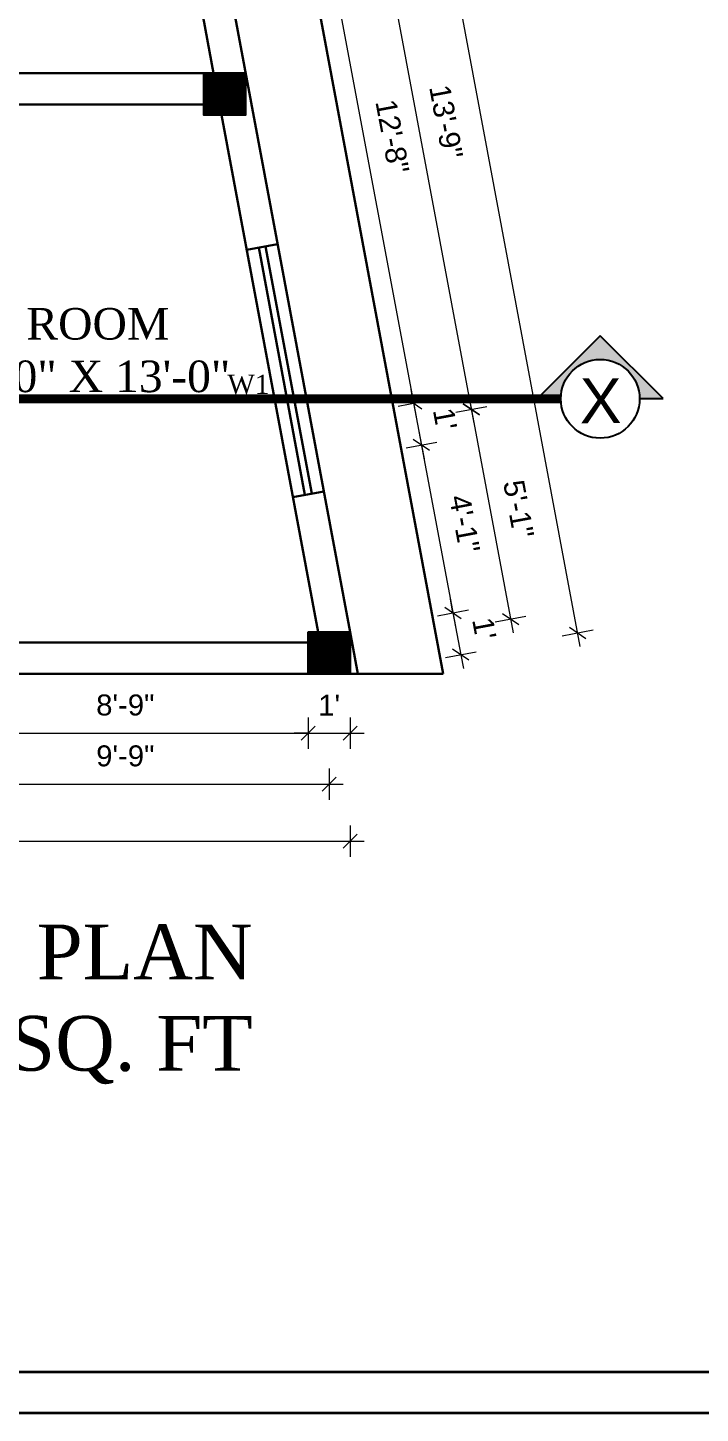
# Model space of a CAD drawing. Header units: inches. Extents: x 45643 to 78083, y -17830 to -3084.
# Drawn here: x 61032.5 to 61225, y -6776.9 to -6380.3 of the extents above; entities that cross this region are included whole.
import ezdxf

# ---------------------------------------------------------------- set-up
doc = ezdxf.new("R2010")
doc.units = ezdxf.units.IN
doc.header["$MEASUREMENT"] = 0
doc.linetypes.add('ACAD_ISO10W100', pattern=[18.5, 12, -3, 0.5, -3])
for name, color, linetype, lineweight in [('A_Title Text', 105, 'Continuous', 60), ('ELEVATION', 6, 'Continuous', 30), ('hatch', 30, 'Continuous', 5), ('Text', 7, 'Continuous', 9)]:
    doc.layers.add(name, color=color, linetype=linetype, lineweight=lineweight)
doc.layers.add('AG-DIAGRAM', color=7, linetype='Continuous', true_color=0xfecc66)
doc.layers.add('DIM', color=5, linetype='Continuous')
doc.layers.add('Normal Wall', color=7, linetype='Continuous', lineweight=35, true_color=0xffaf89)
doc.styles.add('Arial', font='arial.ttf')
doc.styles.get("Standard").update_dxf_attribs({"font": 'times.ttf'})
doc.styles.add('text-arial', font='arial.ttf', dxfattribs={"width": 0.95})
doc.dimstyles.new('Sudeep', dxfattribs={"dimtxt": 6, "dimasz": 4, "dimexe": 4.5, "dimexo": 4.5, "dimgap": 5, "dimtad": 1, "dimdec": 0, "dimlunit": 4, "dimtxsty": 'Arial', "dimblk": 'OBLIQUE', "dimcen": 250, "dimdle": 4, "dimclrd": 86, "dimclre": 5, "dimclrt": 1, "dimadec": 0, "dimazin": 0, "dimtfac": 1, "dimtdec": 0, "dimtix": 1, "dimtmove": 1, "dimatfit": 3, "dimldrblk": 'OBLIQUE', "dimfxl": 4.5, "dimfxlon": 1, "dimfrac": 2, "dimlwd": 15, "dimlwe": 13, "dimarcsym": 0})

# ---------------------------------------------------------------- blocks, each defined once
blk = doc.blocks.new('SECTION-TAG')
at = {"layer": 'hatch'}
h = blk.add_hatch(color=256, dxfattribs=at)
h.dxf.hatch_style = 1
h.paths.add_polyline_path([(0.2203, 0), (0.3522, 0), (0, 0.3522), (-0.3522, 0), (-0.2203, 0, -1)])
at = {"layer": 'AG-DIAGRAM'}
for p, q in [((0, 0.3522), (-0.3522, 0)), ((0.3522, 0), (0, 0.3522)), ((-0.3522, 0), (-0.2203, 0)), ((0.2203, 0), (0.3522, 0))]:
    blk.add_line(p, q, dxfattribs=at)
blk.add_circle((0, 0), 0.2203, dxfattribs=at)
blk = doc.blocks.new('_Oblique')
at = {"color": 0, "linetype": 'ByBlock', "lineweight": -2}
blk.add_line((-0.5, -0.5), (0.5, 0.5), dxfattribs=at)
blk = doc.blocks.new('*D891')
at = {"layer": 'A_Title Text', "color": 5, "lineweight": 13, "transparency": 16777216}
for p, q in [((61008.05, -6577.73), (61008.05, -6586.73)), ((61112.77, -6577.73), (61112.77, -6586.73))]:
    blk.add_line(p, q, dxfattribs=at)
at = {"layer": 'A_Title Text', "color": 86, "lineweight": 15, "transparency": 16777216}
blk.add_line((61004.05, -6582.23), (61116.77, -6582.23), dxfattribs=at)
at = {"layer": 'Defpoints', "color": 0, "transparency": 16777216}
for p in [(61008.05, -6565.25), (61112.77, -6565.25), (61112.77, -6582.23)]:
    blk.add_point(p, dxfattribs=at)
at = {"layer": 'A_Title Text', "color": 86, "lineweight": 15, "transparency": 16777216, "xscale": 4, "yscale": 4, "zscale": 4, "rotation": 180}
blk.add_blockref('_Oblique', (61008.05, -6582.23), dxfattribs=at)
at = {"layer": 'A_Title Text', "color": 86, "lineweight": 15, "transparency": 16777216, "xscale": 4, "yscale": 4, "zscale": 4}
blk.add_blockref('_Oblique', (61112.77, -6582.23), dxfattribs=at)
at = {"layer": 'A_Title Text', "color": 1, "transparency": 16777216, "insert": (61060.41, -6574.17), "char_height": 6, "attachment_point": 5, "style": 'Arial'}
blk.add_mtext('8\'-9"', dxfattribs=at)
blk = doc.blocks.new('*D892')
at = {"layer": 'A_Title Text', "color": 5, "lineweight": 13, "transparency": 16777216}
for p, q in [((61112.77, -6577.73), (61112.77, -6586.73)), ((61124.77, -6577.73), (61124.77, -6586.73))]:
    blk.add_line(p, q, dxfattribs=at)
at = {"layer": 'A_Title Text', "color": 86, "lineweight": 15, "transparency": 16777216}
for p, q in [((61112.77, -6582.23), (61108.77, -6582.23)), ((61112.77, -6582.23), (61124.77, -6582.23)), ((61124.77, -6582.23), (61128.77, -6582.23))]:
    blk.add_line(p, q, dxfattribs=at)
at = {"layer": 'Defpoints', "color": 0, "transparency": 16777216}
for p in [(61112.77, -6565.25), (61124.77, -6565.25), (61124.77, -6582.23)]:
    blk.add_point(p, dxfattribs=at)
at = {"layer": 'A_Title Text', "color": 86, "lineweight": 15, "transparency": 16777216, "xscale": 4, "yscale": 4, "zscale": 4}
blk.add_blockref('_Oblique', (61112.77, -6582.23), dxfattribs=at)
at = {"layer": 'A_Title Text', "color": 86, "lineweight": 15, "transparency": 16777216, "xscale": 4, "yscale": 4, "zscale": 4, "rotation": 180}
blk.add_blockref('_Oblique', (61124.77, -6582.23), dxfattribs=at)
at = {"layer": 'A_Title Text', "color": 1, "transparency": 16777216, "insert": (61118.77, -6574.22), "char_height": 6, "attachment_point": 5, "style": 'Arial'}
blk.add_mtext("1'", dxfattribs=at)
blk = doc.blocks.new('*D893')
at = {"layer": 'A_Title Text', "color": 5, "lineweight": 13, "transparency": 16777216}
for p, q in [((61002.05, -6592.31), (61002.05, -6601.31)), ((61118.77, -6592.31), (61118.77, -6601.31))]:
    blk.add_line(p, q, dxfattribs=at)
at = {"layer": 'A_Title Text', "color": 86, "lineweight": 15, "transparency": 16777216}
blk.add_line((60998.05, -6596.81), (61122.77, -6596.81), dxfattribs=at)
at = {"layer": 'Defpoints', "color": 0, "transparency": 16777216}
for p in [(61002.05, -6499.25), (61118.77, -6559.25), (61118.77, -6596.81)]:
    blk.add_point(p, dxfattribs=at)
at = {"layer": 'A_Title Text', "color": 86, "lineweight": 15, "transparency": 16777216, "xscale": 4, "yscale": 4, "zscale": 4, "rotation": 180}
blk.add_blockref('_Oblique', (61002.05, -6596.81), dxfattribs=at)
at = {"layer": 'A_Title Text', "color": 86, "lineweight": 15, "transparency": 16777216, "xscale": 4, "yscale": 4, "zscale": 4}
blk.add_blockref('_Oblique', (61118.77, -6596.81), dxfattribs=at)
at = {"layer": 'A_Title Text', "color": 1, "transparency": 16777216, "insert": (61060.41, -6588.74), "char_height": 6, "attachment_point": 5, "style": 'Arial'}
blk.add_mtext('9\'-9"', dxfattribs=at)
blk = doc.blocks.new('*D862')
at = {"layer": 'A_Title Text', "color": 5, "lineweight": 13, "transparency": 16777216}
for p, q in [((60832.25, -6608.61), (60832.25, -6617.61)), ((61124.77, -6608.61), (61124.77, -6617.61))]:
    blk.add_line(p, q, dxfattribs=at)
at = {"layer": 'A_Title Text', "color": 86, "lineweight": 15, "transparency": 16777216}
blk.add_line((60828.25, -6613.11), (61128.77, -6613.11), dxfattribs=at)
at = {"layer": 'Defpoints', "color": 0, "transparency": 16777216}
for p in [(60832.25, -6505.25), (61124.77, -6565.25), (61124.77, -6613.11)]:
    blk.add_point(p, dxfattribs=at)
at = {"layer": 'A_Title Text', "color": 86, "lineweight": 15, "transparency": 16777216, "xscale": 4, "yscale": 4, "zscale": 4, "rotation": 180}
blk.add_blockref('_Oblique', (60832.25, -6613.11), dxfattribs=at)
at = {"layer": 'A_Title Text', "color": 86, "lineweight": 15, "transparency": 16777216, "xscale": 4, "yscale": 4, "zscale": 4}
blk.add_blockref('_Oblique', (61124.77, -6613.11), dxfattribs=at)
at = {"layer": 'A_Title Text', "color": 1, "transparency": 16777216, "insert": (60978.51, -6605.04), "char_height": 6, "attachment_point": 5, "style": 'Arial'}
blk.add_mtext('24\'-5"', dxfattribs=at)
blk = doc.blocks.new('*D879')
at = {"layer": 'A_Title Text', "color": 5, "lineweight": 13, "transparency": 16777216}
for p, q in [((61110.47, -6338.86), (61119.31, -6337.21)), ((61138.53, -6488.57), (61147.38, -6486.91))]:
    blk.add_line(p, q, dxfattribs=at)
at = {"layer": 'A_Title Text', "color": 86, "lineweight": 15, "transparency": 16777216}
blk.add_line((61114.15, -6334.1), (61143.69, -6491.67), dxfattribs=at)
at = {"layer": 'Defpoints', "color": 0, "transparency": 16777216}
for p in [(61085.55, -6343.53), (61142.96, -6487.74), (61113.55, -6493.25)]:
    blk.add_point(p, dxfattribs=at)
at = {"layer": 'A_Title Text', "color": 86, "lineweight": 15, "transparency": 16777216, "xscale": 4, "yscale": 4, "zscale": 4}
for p, rotation in [((61114.89, -6338.03), 100.6171471810467), ((61142.96, -6487.74), 280.6171471810467)]:
    blk.add_blockref('_Oblique', p, dxfattribs=dict(at, rotation=rotation))
at = {"layer": 'A_Title Text', "color": 1, "transparency": 16777216, "insert": (61136.85, -6411.4), "char_height": 6, "attachment_point": 5, "rotation": 280.6171, "style": 'Arial'}
blk.add_mtext('12\'-8"', dxfattribs=at)
blk = doc.blocks.new('*D880')
at = {"layer": 'A_Title Text', "color": 86, "lineweight": 15, "transparency": 16777216}
for p, q in [((61142.96, -6487.74), (61142.22, -6483.81)), ((61142.96, -6487.74), (61145.2, -6499.74)), ((61145.2, -6499.74), (61145.94, -6503.67))]:
    blk.add_line(p, q, dxfattribs=at)
at = {"layer": 'A_Title Text', "color": 5, "lineweight": 13, "transparency": 16777216}
for p, q in [((61138.53, -6488.57), (61147.38, -6486.91)), ((61140.78, -6500.57), (61149.63, -6498.91))]:
    blk.add_line(p, q, dxfattribs=at)
at = {"layer": 'Defpoints', "color": 0, "transparency": 16777216}
for p in [(61113.55, -6493.25), (61145.2, -6499.74), (61115.79, -6505.25)]:
    blk.add_point(p, dxfattribs=at)
at = {"layer": 'A_Title Text', "color": 86, "lineweight": 15, "transparency": 16777216, "xscale": 4, "yscale": 4, "zscale": 4}
for p, rotation in [((61142.96, -6487.74), 280.6171471810467), ((61145.2, -6499.74), 100.6171471810467)]:
    blk.add_blockref('_Oblique', p, dxfattribs=dict(at, rotation=rotation))
at = {"layer": 'A_Title Text', "color": 1, "transparency": 16777216, "insert": (61151.96, -6492.27), "char_height": 6, "attachment_point": 5, "rotation": 280.6171, "style": 'Arial'}
blk.add_mtext("1'", dxfattribs=at)
blk = doc.blocks.new('*D881')
at = {"layer": 'A_Title Text', "color": 86, "lineweight": 15, "transparency": 16777216}
blk.add_line((61144.47, -6495.81), (61154.94, -6551.67), dxfattribs=at)
at = {"layer": 'A_Title Text', "color": 5, "lineweight": 13, "transparency": 16777216}
for p, q in [((61140.78, -6500.57), (61149.63, -6498.91)), ((61149.78, -6548.57), (61158.62, -6546.91))]:
    blk.add_line(p, q, dxfattribs=at)
at = {"layer": 'Defpoints', "color": 0, "transparency": 16777216}
for p in [(61115.79, -6505.25), (61154.2, -6547.74), (61124.77, -6553.25)]:
    blk.add_point(p, dxfattribs=at)
at = {"layer": 'A_Title Text', "color": 86, "lineweight": 15, "transparency": 16777216, "xscale": 4, "yscale": 4, "zscale": 4}
for p, rotation in [((61145.2, -6499.74), 100.6171471810467), ((61154.2, -6547.74), 280.6171471810467)]:
    blk.add_blockref('_Oblique', p, dxfattribs=dict(at, rotation=rotation))
at = {"layer": 'A_Title Text', "color": 1, "transparency": 16777216, "insert": (61157.58, -6522.26), "char_height": 6, "attachment_point": 5, "rotation": 280.6171, "style": 'Arial'}
blk.add_mtext('4\'-1"', dxfattribs=at)
blk = doc.blocks.new('*D882')
at = {"layer": 'A_Title Text', "color": 86, "lineweight": 15, "transparency": 16777216}
for p, q in [((61154.2, -6547.74), (61153.46, -6543.81)), ((61154.2, -6547.74), (61156.45, -6559.74)), ((61156.45, -6559.74), (61157.19, -6563.67))]:
    blk.add_line(p, q, dxfattribs=at)
at = {"layer": 'A_Title Text', "color": 5, "lineweight": 13, "transparency": 16777216}
for p, q in [((61149.78, -6548.57), (61158.62, -6546.91)), ((61152.03, -6560.57), (61160.87, -6558.91))]:
    blk.add_line(p, q, dxfattribs=at)
at = {"layer": 'Defpoints', "color": 0, "transparency": 16777216}
for p in [(61124.77, -6553.25), (61156.45, -6559.74), (61127.01, -6565.25)]:
    blk.add_point(p, dxfattribs=at)
at = {"layer": 'A_Title Text', "color": 86, "lineweight": 15, "transparency": 16777216, "xscale": 4, "yscale": 4, "zscale": 4}
for p, rotation in [((61154.2, -6547.74), 280.6171471810467), ((61156.45, -6559.74), 100.6171471810467)]:
    blk.add_blockref('_Oblique', p, dxfattribs=dict(at, rotation=rotation))
at = {"layer": 'A_Title Text', "color": 1, "transparency": 16777216, "insert": (61163.2, -6552.26), "char_height": 6, "attachment_point": 5, "rotation": 280.6171, "style": 'Arial'}
blk.add_mtext("1'", dxfattribs=at)
blk = doc.blocks.new('*D884')
at = {"layer": 'A_Title Text', "color": 86, "lineweight": 15, "transparency": 16777216}
blk.add_line((61128.44, -6323.89), (61160.2, -6493.46), dxfattribs=at)
at = {"layer": 'A_Title Text', "color": 5, "lineweight": 13, "transparency": 16777216}
for p, q in [((61124.75, -6328.65), (61133.6, -6326.99)), ((61155.04, -6490.36), (61163.88, -6488.7))]:
    blk.add_line(p, q, dxfattribs=at)
at = {"layer": 'Defpoints', "color": 0, "transparency": 16777216}
for p in [(61077.31, -6337.53), (61159.46, -6489.53), (61107.55, -6499.25)]:
    blk.add_point(p, dxfattribs=at)
at = {"layer": 'A_Title Text', "color": 86, "lineweight": 15, "transparency": 16777216, "xscale": 4, "yscale": 4, "zscale": 4}
for p, rotation in [((61129.17, -6327.82), 100.6084701988507), ((61159.46, -6489.53), 280.6084701988507)]:
    blk.add_blockref('_Oblique', p, dxfattribs=dict(at, rotation=rotation))
at = {"layer": 'A_Title Text', "color": 1, "transparency": 16777216, "insert": (61152.24, -6407.19), "char_height": 6, "attachment_point": 5, "rotation": 280.6085, "style": 'Arial'}
blk.add_mtext('13\'-9"', dxfattribs=at)
blk = doc.blocks.new('*D885')
at = {"layer": 'A_Title Text', "color": 86, "lineweight": 15, "transparency": 16777216}
blk.add_line((61158.72, -6485.6), (61171.43, -6553.46), dxfattribs=at)
at = {"layer": 'A_Title Text', "color": 5, "lineweight": 13, "transparency": 16777216}
for p, q in [((61155.04, -6490.36), (61163.88, -6488.7)), ((61166.27, -6550.36), (61175.12, -6548.7))]:
    blk.add_line(p, q, dxfattribs=at)
at = {"layer": 'Defpoints', "color": 0, "transparency": 16777216}
for p in [(61107.55, -6499.25), (61170.7, -6549.53), (61118.77, -6559.25)]:
    blk.add_point(p, dxfattribs=at)
at = {"layer": 'A_Title Text', "color": 86, "lineweight": 15, "transparency": 16777216, "xscale": 4, "yscale": 4, "zscale": 4}
for p, rotation in [((61159.46, -6489.53), 100.6084701988507), ((61170.7, -6549.53), 280.6084701988507)]:
    blk.add_blockref('_Oblique', p, dxfattribs=dict(at, rotation=rotation))
at = {"layer": 'A_Title Text', "color": 1, "transparency": 16777216, "insert": (61173, -6518.05), "char_height": 6, "attachment_point": 5, "rotation": 280.6085, "style": 'Arial'}
blk.add_mtext('5\'-1"', dxfattribs=at)
blk = doc.blocks.new('*D886')
at = {"layer": 'A_Title Text', "color": 86, "lineweight": 15, "transparency": 16777216}
blk.add_line((61190.67, -6557.42), (61114.44, -6149.8), dxfattribs=at)
at = {"layer": 'A_Title Text', "color": 5, "lineweight": 13, "transparency": 16777216}
for p, q in [((61110.75, -6154.56), (61119.6, -6152.9)), ((61185.52, -6554.31), (61194.36, -6552.66))]:
    blk.add_line(p, q, dxfattribs=at)
at = {"layer": 'Defpoints', "color": 0, "transparency": 16777216}
for p in [(61115.18, -6153.73), (61052.25, -6165.5), (61127.01, -6565.25)]:
    blk.add_point(p, dxfattribs=at)
at = {"layer": 'A_Title Text', "color": 86, "lineweight": 15, "transparency": 16777216, "xscale": 4, "yscale": 4, "zscale": 4}
for p, rotation in [((61115.18, -6153.73), 100.5933034571062), ((61189.94, -6553.49), 280.5933034571062)]:
    blk.add_blockref('_Oblique', p, dxfattribs=dict(at, rotation=rotation))
at = {"layer": 'A_Title Text', "color": 1, "transparency": 16777216, "insert": (61160.49, -6352.13), "char_height": 6, "attachment_point": 5, "rotation": 280.5933, "style": 'Arial'}
blk.add_mtext('33\'-11"', dxfattribs=at)

msp = doc.modelspace()

# ---------------------------------------------------------------- hatches: boundary and pattern name
at = {"layer": 'ELEVATION'}
h = msp.add_hatch(dxfattribs=at)
h.set_pattern_fill('ANSI31', color=256)
h.set_pattern_definition([(45, (34074.52333, 9897.31258), (-0.08838834765, 0.08838834765), [])])
h.paths.add_polyline_path([(61094.85, -6393.25), (61082.85, -6393.25), (61082.85, -6405.25), (61094.85, -6405.25)])
h = msp.add_hatch(dxfattribs=at)
h.set_pattern_fill('ANSI31', color=256)
h.set_pattern_definition([(45, (34104.44498, 9737.31258), (-0.08838834765, 0.08838834765), [])])
h.paths.add_polyline_path([(61124.77, -6553.25), (61112.77, -6553.25), (61112.77, -6565.25), (61124.77, -6565.25)])

# ---------------------------------------------------------------- linework, layer by layer
at = {"layer": 'AG-DIAGRAM', "linetype": 'ACAD_ISO10W100', "lineweight": 15, "ltscale": 0.1, "const_width": 2.56}
msp.add_lwpolyline([(60764.64, -6486.51), (61185.1, -6486.51)], dxfattribs=at)
at = {"layer": 'ELEVATION'}
for p, q in [((61124.77, -6553.25), (61052.26, -6165.5)), ((61151.43, -6565.25), (61076.57, -6164.98)), ((61085.69, -6393.25), (61065.74, -6286.56)), ((60996.05, -6393.25), (61085.69, -6393.25)), ((60996.05, -6402.25), (61087.38, -6402.25)), ((61115.61, -6553.25), (61087.94, -6405.25)), ((61095.16, -6443.87), (61104, -6442.21)), ((61111.83, -6514), (61098.6, -6443.22)), ((61113.8, -6513.63), (61100.56, -6442.86)), ((61108.39, -6514.64), (61117.24, -6512.99)), ((61127.01, -6565.25), (61124.77, -6553.25)), ((61008.05, -6556.25), (61112.77, -6556.25)), ((61124.77, -6556.25), (61125.33, -6556.25)), ((60996.05, -6565.25), (61151.43, -6565.25))]:
    msp.add_line(p, q, dxfattribs=at)
for points in [[(61082.85, -6393.25), (61094.85, -6393.25), (61094.85, -6405.25), (61082.85, -6405.25)], [(61112.77, -6553.25), (61124.77, -6553.25), (61124.77, -6565.25), (61112.77, -6565.25)]]:
    msp.add_lwpolyline(points, close=True, dxfattribs=at)
at = {"layer": 'Normal Wall'}
for points in [[(60563.33, -6026.35), (61621.34, -6026.35), (61621.34, -6776.88), (60563.33, -6776.88)], [(60563.33, -6026.35), (61621.34, -6026.35), (61621.34, -6776.88), (60563.33, -6776.88)], [(61609.43, -6038.26), (60587.15, -6038.26), (60587.15, -6764.97), (61609.43, -6764.97)], [(61609.43, -6038.26), (60587.15, -6038.26), (60587.15, -6764.97), (61609.43, -6764.97)]]:
    msp.add_lwpolyline(points, close=True, dxfattribs=at)

# ---------------------------------------------------------------- block references
at = {"layer": 'DIM', "xscale": 51.19999999999987, "yscale": 51.19999999999987, "zscale": 51.19999999999987, "rotation": 0.1557566363735241}
msp.add_blockref('SECTION-TAG', (61196.38, -6486.48), dxfattribs=at)

# ---------------------------------------------------------------- texts
for s, insert, char_height, width, attachment_point in [('{\\fTimes New Roman|b0|i0|c0|p18;ROOM\\P8\'-0" X 13\'-0"}', (61052.53, -6460.5), 9.03, 83.2761, 2), ('{\\fTimes New Roman|b0|i0|c0|p18;W1}', (61089.65, -6479.59), 5.4869, 54.2013, 1), ('{\\fTimes New Roman|b0|i0|c0|p18;FIRST FLOOR PLAN\\PAREA= 623.40 SQ. FT}', (61096.88, -6636.99), 15.677, 251.4149, 3)]:
    msp.add_mtext(s, dxfattribs=dict(insert=insert, char_height=char_height, width=width, attachment_point=attachment_point))
at = {"layer": 'Text', "style": 'text-arial'}
msp.add_text('X', height=12.8, rotation=0.1558, dxfattribs=at).set_placement((61190.57, -6493.48))

# ---------------------------------------------------------------- dimensions: what is measured, and where the dimension line sits
at = {"layer": 'A_Title Text'}
dim = msp.add_aligned_dim(p1=(61127.01, -6565.25), p2=(61052.25, -6165.5), distance=-64.02, dimstyle='Sudeep', dxfattribs=at)
dim.commit()
dim.dimension.update_dxf_attribs({"geometry": '*D886', "text_midpoint": (61160.49, -6352.13)})
for base, p1, p2, angle, picture, middle in [((61159.46, -6489.53), (61077.31, -6337.53), (61107.55, -6499.25), 100.6085, '*D884', (61152.24, -6407.19)), ((61142.96, -6487.74), (61085.55, -6343.53), (61113.55, -6493.25), 100.6171, '*D879', (61136.85, -6411.4)), ((61145.2, -6499.74), (61113.55, -6493.25), (61115.79, -6505.25), 100.6171, '*D880', (61151.96, -6492.27)), ((61170.7, -6549.53), (61107.55, -6499.25), (61118.77, -6559.25), 100.6085, '*D885', (61173, -6518.05)), ((61154.2, -6547.74), (61115.79, -6505.25), (61124.77, -6553.25), 100.6171, '*D881', (61157.58, -6522.26)), ((61156.45, -6559.74), (61124.77, -6553.25), (61127.01, -6565.25), 100.6171, '*D882', (61163.2, -6552.26))]:
    dim = msp.add_linear_dim(base=base, p1=p1, p2=p2, angle=angle, dimstyle='Sudeep', dxfattribs=at)
    dim.commit()
    dim.dimension.update_dxf_attribs({"geometry": picture, "text_midpoint": middle})
for base, p1, p2, picture, middle in [((61118.77, -6596.81), (61002.05, -6499.25), (61118.77, -6559.25), '*D893', (61060.41, -6588.74)), ((61124.77, -6613.11), (60832.25, -6505.25), (61124.77, -6565.25), '*D862', (60978.51, -6605.04)), ((61112.77, -6582.23), (61008.05, -6565.25), (61112.77, -6565.25), '*D891', (61060.41, -6574.17)), ((61124.77, -6582.23), (61112.77, -6565.25), (61124.77, -6565.25), '*D892', (61118.77, -6574.22))]:
    dim = msp.add_linear_dim(base=base, p1=p1, p2=p2, dimstyle='Sudeep', dxfattribs=at)
    dim.commit()
    dim.dimension.update_dxf_attribs({"geometry": picture, "text_midpoint": middle})

doc.saveas('drawing.dxf')
